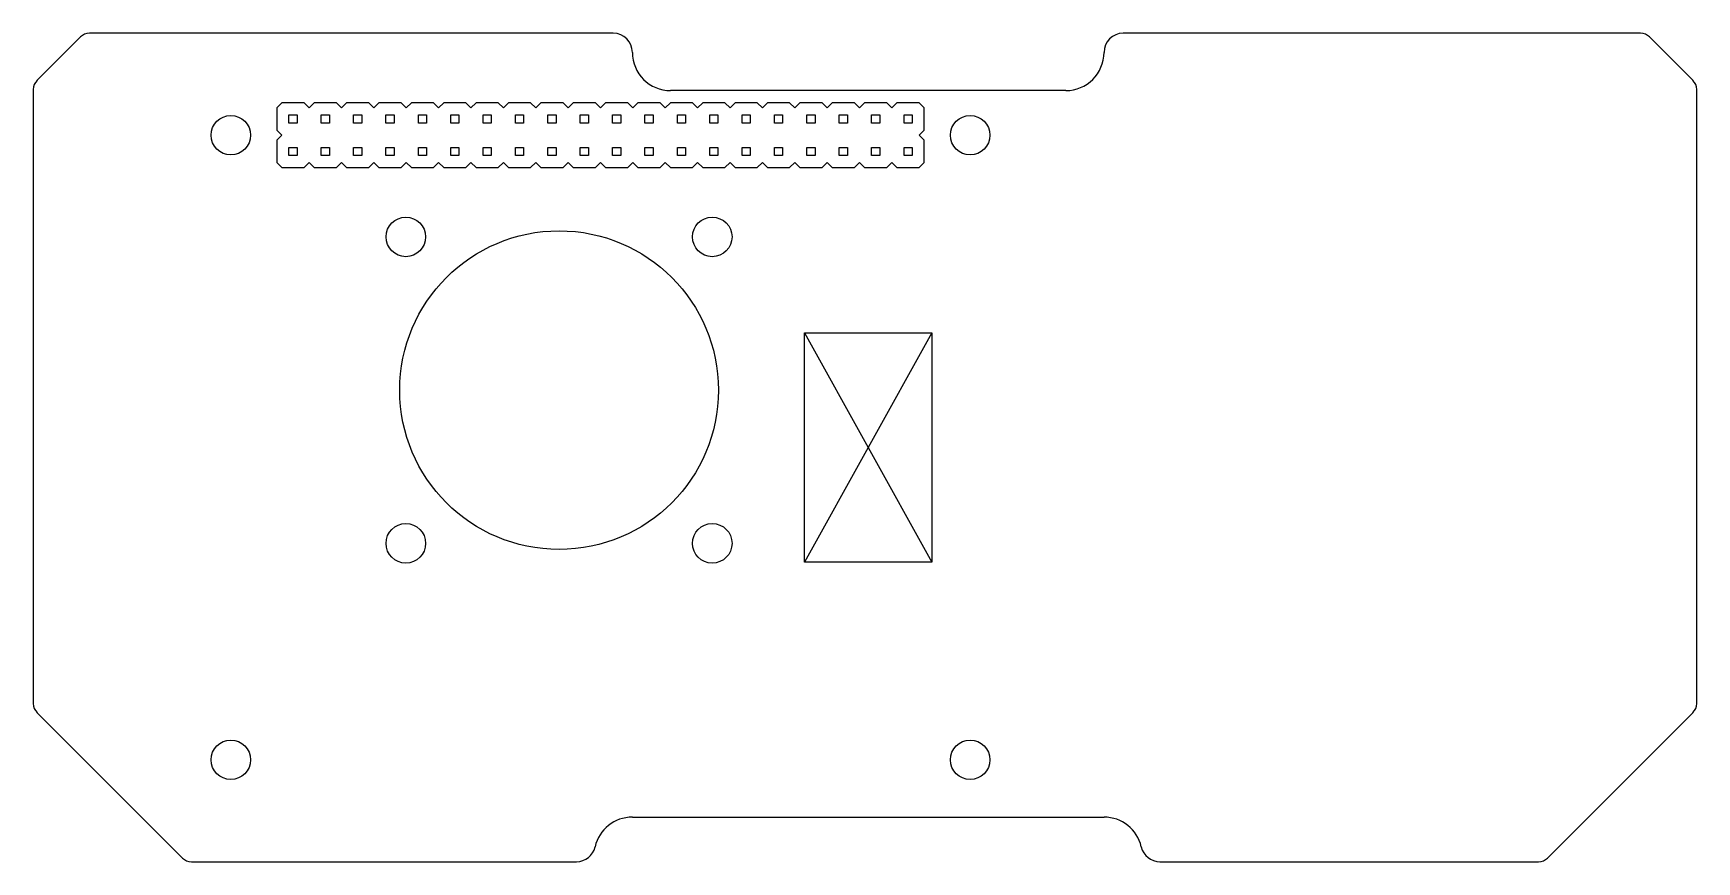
# Model space of a CAD drawing. Header units: millimetres. Extents: x -65 to 65, y -33 to 33.
import ezdxf

# ---------------------------------------------------------------- set-up
doc = ezdxf.new("R2010")
doc.units = ezdxf.units.MM
doc.layers.get('0').update_dxf_attribs({"linetype": 'CONTINUOUS'})

msp = doc.modelspace()

# ---------------------------------------------------------------- linework, layer by layer
for p, q in [((-61.79, 32.21), (-65.21, 28.79)), ((-20, 32.5), (-61.09, 32.5)), ((60.59, 32.5), (20, 32.5)), ((64.71, 28.79), (61.29, 32.21)), ((-65.5, 28.09), (-65.5, -20.09)), ((15.5, 28), (-15.5, 28)), ((65, -20.09), (65, 28.09)), ((-5, 9), (5, -9)), ((5, 9), (-5, -9)), ((-65.21, -20.79), (-53.79, -32.21)), ((53.29, -32.21), (64.71, -20.79)), ((-18.5, -29), (18.5, -29)), ((-53.09, -32.5), (-22.89, -32.5)), ((22.89, -32.5), (52.59, -32.5))]:
    msp.add_line(p, q)
for points in [[(-46.4, 24.9), (-46, 24.5), (-46.4, 24.1), (-46.4, 22.36), (-46, 21.96), (-44.26, 21.96), (-43.86, 22.36), (-43.46, 21.96), (-41.72, 21.96), (-41.32, 22.36), (-40.92, 21.96), (-39.18, 21.96), (-38.78, 22.36), (-38.38, 21.96), (-36.64, 21.96), (-36.24, 22.36), (-35.84, 21.96), (-34.1, 21.96), (-33.7, 22.36), (-33.3, 21.96), (-31.56, 21.96), (-31.16, 22.36), (-30.76, 21.96), (-29.02, 21.96), (-28.62, 22.36), (-28.22, 21.96), (-26.48, 21.96), (-26.08, 22.36), (-25.68, 21.96), (-23.94, 21.96), (-23.54, 22.36), (-23.14, 21.96), (-21.4, 21.96), (-21, 22.36), (-20.6, 21.96), (-18.86, 21.96), (-18.46, 22.36), (-18.06, 21.96), (-16.32, 21.96), (-15.92, 22.36), (-15.52, 21.96), (-13.78, 21.96), (-13.38, 22.36), (-12.98, 21.96), (-11.24, 21.96), (-10.84, 22.36), (-10.44, 21.96), (-8.7, 21.96), (-8.3, 22.36), (-7.9, 21.96), (-6.16, 21.96), (-5.76, 22.36), (-5.36, 21.96), (-3.62, 21.96), (-3.22, 22.36), (-2.82, 21.96), (-1.08, 21.96), (-0.68, 22.36), (-0.28, 21.96), (1.46, 21.96), (1.86, 22.36), (2.26, 21.96), (4, 21.96), (4.4, 22.36), (4.4, 24.1), (4, 24.5), (4.4, 24.9), (4.4, 26.64), (4, 27.04), (2.26, 27.04), (1.86, 26.64), (1.46, 27.04), (-0.28, 27.04), (-0.68, 26.64), (-1.08, 27.04), (-2.82, 27.04), (-3.22, 26.64), (-3.62, 27.04), (-5.36, 27.04), (-5.76, 26.64), (-6.16, 27.04), (-7.9, 27.04), (-8.3, 26.64), (-8.7, 27.04), (-10.44, 27.04), (-10.84, 26.64), (-11.24, 27.04), (-12.98, 27.04), (-13.38, 26.64), (-13.78, 27.04), (-15.52, 27.04), (-15.92, 26.64), (-16.32, 27.04), (-18.06, 27.04), (-18.46, 26.64), (-18.86, 27.04), (-20.6, 27.04), (-21, 26.64), (-21.4, 27.04), (-23.14, 27.04), (-23.54, 26.64), (-23.94, 27.04), (-25.68, 27.04), (-26.08, 26.64), (-26.48, 27.04), (-28.22, 27.04), (-28.62, 26.64), (-29.02, 27.04), (-30.76, 27.04), (-31.16, 26.64), (-31.56, 27.04), (-33.3, 27.04), (-33.7, 26.64), (-34.1, 27.04), (-35.84, 27.04), (-36.24, 26.64), (-36.64, 27.04), (-38.38, 27.04), (-38.78, 26.64), (-39.18, 27.04), (-40.92, 27.04), (-41.32, 26.64), (-41.72, 27.04), (-43.46, 27.04), (-43.86, 26.64), (-44.26, 27.04), (-46, 27.04), (-46.4, 26.64)], [(-44.81, 26.09), (-44.81, 25.45), (-45.45, 25.45), (-45.45, 26.09)], [(-42.27, 26.09), (-42.27, 25.45), (-42.91, 25.45), (-42.91, 26.09)], [(-39.73, 26.09), (-39.73, 25.45), (-40.37, 25.45), (-40.37, 26.09)], [(-37.19, 26.09), (-37.19, 25.45), (-37.83, 25.45), (-37.83, 26.09)], [(-34.65, 26.09), (-34.65, 25.45), (-35.29, 25.45), (-35.29, 26.09)], [(-32.11, 26.09), (-32.11, 25.45), (-32.75, 25.45), (-32.75, 26.09)], [(-29.57, 26.09), (-29.57, 25.45), (-30.21, 25.45), (-30.21, 26.09)], [(-27.03, 26.09), (-27.03, 25.45), (-27.67, 25.45), (-27.67, 26.09)], [(-24.49, 26.09), (-24.49, 25.45), (-25.13, 25.45), (-25.13, 26.09)], [(-21.95, 26.09), (-21.95, 25.45), (-22.59, 25.45), (-22.59, 26.09)], [(-19.41, 26.09), (-19.41, 25.45), (-20.05, 25.45), (-20.05, 26.09)], [(-16.87, 26.09), (-16.87, 25.45), (-17.51, 25.45), (-17.51, 26.09)], [(-14.33, 26.09), (-14.33, 25.45), (-14.97, 25.45), (-14.97, 26.09)], [(-11.79, 26.09), (-11.79, 25.45), (-12.43, 25.45), (-12.43, 26.09)], [(-9.25, 26.09), (-9.25, 25.45), (-9.89, 25.45), (-9.89, 26.09)], [(-6.71, 26.09), (-6.71, 25.45), (-7.35, 25.45), (-7.35, 26.09)], [(-4.17, 26.09), (-4.17, 25.45), (-4.81, 25.45), (-4.81, 26.09)], [(-1.63, 26.09), (-1.63, 25.45), (-2.27, 25.45), (-2.27, 26.09)], [(0.91, 26.09), (0.91, 25.45), (0.27, 25.45), (0.27, 26.09)], [(3.45, 26.09), (3.45, 25.45), (2.81, 25.45), (2.81, 26.09)], [(-44.81, 23.55), (-44.81, 22.91), (-45.45, 22.91), (-45.45, 23.55)], [(-42.27, 23.55), (-42.27, 22.91), (-42.91, 22.91), (-42.91, 23.55)], [(-39.73, 23.55), (-39.73, 22.91), (-40.37, 22.91), (-40.37, 23.55)], [(-37.19, 23.55), (-37.19, 22.91), (-37.83, 22.91), (-37.83, 23.55)], [(-34.65, 23.55), (-34.65, 22.91), (-35.29, 22.91), (-35.29, 23.55)], [(-32.11, 23.55), (-32.11, 22.91), (-32.75, 22.91), (-32.75, 23.55)], [(-29.57, 23.55), (-29.57, 22.91), (-30.21, 22.91), (-30.21, 23.55)], [(-27.03, 23.55), (-27.03, 22.91), (-27.67, 22.91), (-27.67, 23.55)], [(-24.49, 23.55), (-24.49, 22.91), (-25.13, 22.91), (-25.13, 23.55)], [(-21.95, 23.55), (-21.95, 22.91), (-22.59, 22.91), (-22.59, 23.55)], [(-19.41, 23.55), (-19.41, 22.91), (-20.05, 22.91), (-20.05, 23.55)], [(-16.87, 23.55), (-16.87, 22.91), (-17.51, 22.91), (-17.51, 23.55)], [(-14.33, 23.55), (-14.33, 22.91), (-14.97, 22.91), (-14.97, 23.55)], [(-11.79, 23.55), (-11.79, 22.91), (-12.43, 22.91), (-12.43, 23.55)], [(-9.25, 23.55), (-9.25, 22.91), (-9.89, 22.91), (-9.89, 23.55)], [(-6.71, 23.55), (-6.71, 22.91), (-7.35, 22.91), (-7.35, 23.55)], [(-4.17, 23.55), (-4.17, 22.91), (-4.81, 22.91), (-4.81, 23.55)], [(-1.63, 23.55), (-1.63, 22.91), (-2.27, 22.91), (-2.27, 23.55)], [(0.91, 23.55), (0.91, 22.91), (0.27, 22.91), (0.27, 23.55)], [(3.45, 23.55), (3.45, 22.91), (2.81, 22.91), (2.81, 23.55)], [(-5, 9), (5, 9), (5, -9), (-5, -9)]]:
    msp.add_lwpolyline(points, close=True)
for centre, radius in [((-50, 24.5), 1.55), ((8, 24.5), 1.55), ((-36.27, 16.52), 1.55), ((-24.25, 4.5), 12.5), ((-12.23, 16.52), 1.55), ((-36.27, -7.52), 1.55), ((-12.23, -7.52), 1.55), ((-50, -24.5), 1.55), ((8, -24.5), 1.55)]:
    msp.add_circle(centre, radius)
for centre, radius, start, end in [((-61.09, 31.5), 1, 90, 135), ((-20, 31), 1.5, 0, 90), ((20, 31), 1.5, 90, 180), ((60.59, 31.5), 1, 45, 90), ((-15.5, 31), 3, 180, 270), ((15.5, 31), 3, 270, 360), ((-64.5, 28.09), 1, 135, 180), ((64, 28.09), 1, 0, 45), ((-64.5, -20.09), 1, 180, 225), ((64, -20.09), 1, -45, 0), ((-18.5, -32), 3, 90, 167.1604), ((18.5, -32), 3, 12.8396, 90), ((-53.09, -31.5), 1, 225, 270), ((-22.89, -31), 1.5, 270, 347.1604), ((22.89, -31), 1.5, 192.8396, 270), ((52.59, -31.5), 1, 270, 315)]:
    msp.add_arc(centre, radius, start, end)

doc.saveas('drawing.dxf')
